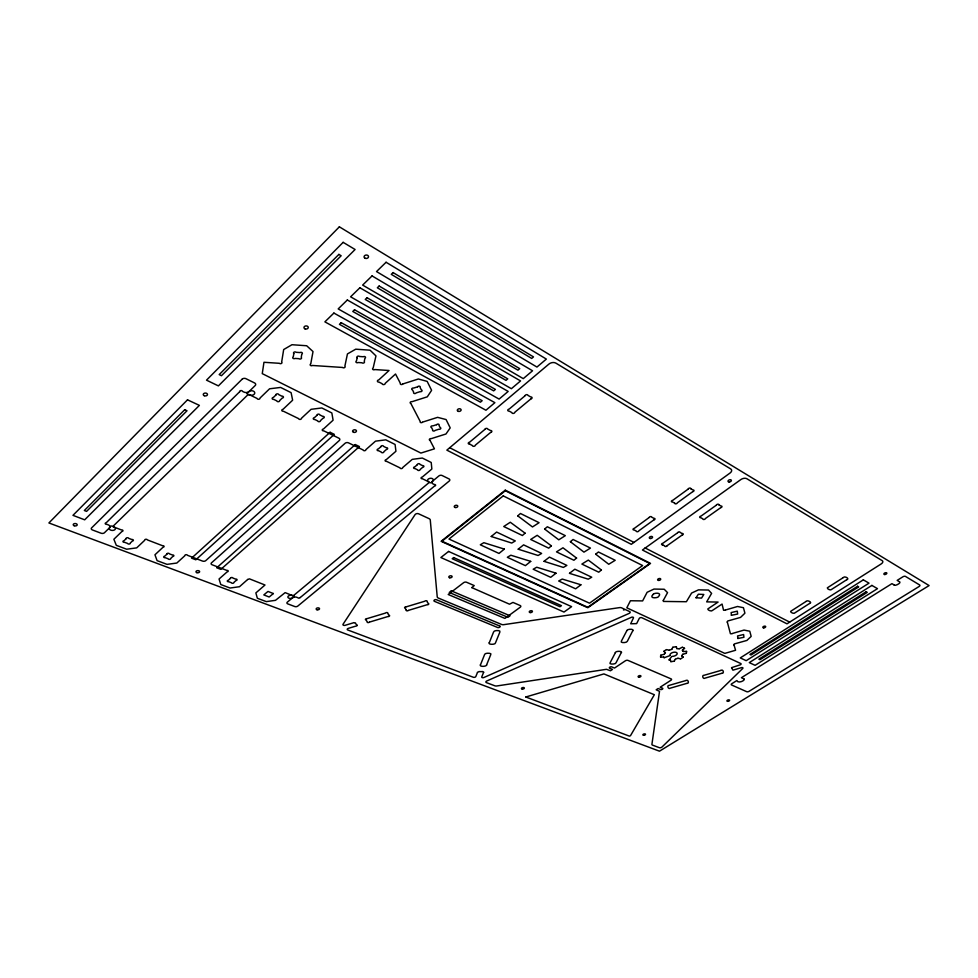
<?xml version="1.0" encoding="UTF-8"?>
<svg xmlns="http://www.w3.org/2000/svg" width="978" height="978" viewBox="0 0 978 978"><rect width="100%" height="100%" fill="white"/><g stroke="black" fill="none" stroke-linecap="round" stroke-linejoin="round"><path stroke-width="1.47" d="M660.517 657.082L660.737 655.248M686.373 653.267L686.642 651.434M310.747 363.902L313.021 351.567L306.676 345.747L291.957 344.721L283.681 349.549L281.664 361.982A1.443 1.027 -1.9 0 1 281.419 363.437A1.443 1.027 -1.9 0 1 279.39 363.303L263.962 362.288L262.263 373.633L420.895 453.071L434.44 448.829L430.014 440.332M480.442 664.93L484.562 654.624C484.354 652.595 492.655 652.864 490.748 654.649L486.579 664.93M489.257 642.815L493.548 632.069C493.511 630.015 501.469 630.003 499.844 632.118L495.504 642.839C495.846 644.734 488.156 644.869 489.049 642.925M671.91 649.221L672.766 647.302M674.38 661.104L675.187 659.331M615.382 652.668L610.15 662.693C608.328 664.588 615.883 664.465 616.018 662.791L621.226 652.681M626.825 630.7L621.372 641.152C619.673 643.169 626.996 642.986 627.338 641.275L632.766 630.749M663.377 600.333L667.546 592.631L664.221 589.245L653.989 589.062L647.118 592.289L642.632 600.908L630.431 600.749L626.812 607.815L724.82 653.39L735.566 650.272L734.013 644.954M805.958 601.409C807.351 599.563 812.73 602.485 809.772 603.45M843.195 577.546C844.625 575.626 849.98 578.731 846.948 579.697M681.654 655.725L682.754 654.306M669.074 659.869L671.788 656.458M664.209 654.245L665.407 652.754M621.556 652.485C622.509 651.091 615.92 650.7 615.284 652.558M682.424 650.187L684.551 648.353M484.844 429.44L469.587 442.215A1.43 0.954 -10.5 0 0 468.266 443.364A1.43 0.954 -10.5 0 0 469.709 444.134M525.052 395.784L509.147 409.097A1.455 0.99 -12.3 0 0 507.765 410.295A1.455 0.99 -12.3 0 0 509.208 411.102L511.91 412.63A1.455 0.978 -12.4 0 0 513.389 413.413A1.455 0.978 -12.4 0 0 514.807 412.264L530.724 399.024M490.54 432.496L475.296 445.198A1.418 0.941 -10.7 0 1 473.914 446.31A1.418 0.941 -10.7 0 1 472.447 445.565L469.709 444.146M480.247 665.04C479.587 666.886 486.029 666.739 486.714 665.077M663.157 600.468L663.439 601.433L686.385 601.727L691.605 593.047L698.475 589.856L708.5 590.04L711.605 593.389L706.654 601.873L718.084 602.069L708.842 608.255C705.321 609.135 711.654 612.424 712.791 610.199L722.07 604.062L723.561 610.248L725.187 610.199M649.16 517.533L634.306 528.364A1.284 0.758 -15.2 0 0 633.023 529.33A1.284 0.758 -15.2 0 0 634.172 529.954L636.36 531.115A1.284 0.758 -15.3 0 0 637.558 531.702A1.284 0.758 -15.3 0 0 638.879 530.761L653.744 519.978M688.182 489.086L672.766 500.32A1.308 0.782 -16.7 0 0 671.421 501.323A1.308 0.782 -16.7 0 0 672.571 501.983L674.734 503.205M692.717 491.677L677.314 502.851A1.308 0.782 -16.8 0 1 675.932 503.829A1.308 0.782 -16.8 0 1 674.759 503.205M633.952 542.399L631.299 544.306L446.848 450.137L548.951 364.048A5.024 3.509 -14.6 0 1 555.956 363.18L730.713 468.951A4.487 2.714 -18.7 0 1 730.028 473.046L633.952 542.399L449.709 447.716M632.986 630.639C634.282 628.695 627.081 628.903 626.727 630.59M677.607 532.778L662.852 543.279A1.259 0.733 -15.8 0 0 661.568 544.233A1.259 0.733 -15.8 0 0 662.668 544.819M716.336 505.186L701.043 516.078A1.284 0.758 -17.2 0 0 699.71 517.056A1.284 0.758 -17.2 0 0 700.81 517.692L702.889 518.866A1.284 0.746 -17.3 0 0 704.038 519.465A1.284 0.746 -17.3 0 0 705.395 518.523L720.688 507.68M667.265 545.59L681.996 535.137M663.842 651.287L666.348 649.636M680.725 658.817L683.206 657.192M805.909 601.556L791.691 610.663C788.219 611.494 794.136 614.783 795.334 612.57L809.527 603.499M843.122 577.705L828.439 587.118C824.882 587.937 830.811 591.409 832.034 589.111L846.703 579.746M731.935 633.72L730.432 633.732L727.326 622.081M685.92 680.443C688.243 678.989 689.551 683.695 687.069 683.414M720.969 670.321C723.28 668.83 724.539 673.659 721.923 673.341M679.282 648.769L682.204 647.289M675.358 659.196L677.815 658.28M664.221 657.729L669.93 655.627M669.355 650.199L671.739 649.343M402.826 383.963L418.352 378.987L427.178 381.408L431.604 390.332L427.3 396.824L412.019 401.689A1.357 0.941 -8.2 0 0 410.552 403.352M422.594 422.105L437.606 417.349L446.078 419.55L450.21 427.887L445.968 434L431.176 438.657A1.308 0.88 -9 0 0 429.733 440.234M367.08 618.622L385.503 613.072A1.247 0.721 -7.7 0 1 387.166 612.595A1.247 0.721 -7.7 0 1 387.777 613.475L388.914 615.15A1.247 0.709 -7.7 0 1 389.476 616.054A1.247 0.709 -7.7 0 1 387.85 616.556L369.488 622.094M406.273 606.812L424.807 601.226A1.247 0.721 -8.8 0 1 426.481 600.749A1.247 0.721 -8.8 0 1 427.056 601.641L428.119 603.353A1.247 0.721 -8.8 0 1 428.645 604.27A1.247 0.721 -8.8 0 1 427.019 604.771L408.535 610.345M725.37 610.052L737.534 606.482L743.439 607.717L744.918 613.194L740.542 617.399L727.718 620.993L727.143 622.02M732.192 633.536L744.038 630.076L749.771 631.226L751.177 636.409L746.899 640.431L734.319 643.94L733.83 644.893M685.774 680.578L669.343 685.321C666.336 684.857 668.292 690.101 670.419 688.121L686.788 683.39M720.823 670.456L704.294 675.223C701.373 674.624 702.925 679.991 705.26 678.072L721.727 673.316M660.896 655.138L664.001 654.368M682.95 654.184L686.214 653.377M670.957 661.678L674.197 661.201M672.95 647.191L676.25 646.715M623.451 609.93L624.123 609.991M660.639 657.155L663.61 657.02M683.304 651.495L686.519 651.36M744.001 678.793C746.043 680.138 738.048 684.099 736.85 680.566L731.899 683.659A1.797 0.88 -15.7 0 0 731.617 684.991L746.679 691.678A1.773 0.868 -15.9 0 0 749.099 691.312L919.051 586.531A1.956 0.978 -20.4 0 0 919.638 584.966L905.506 576.433A1.98 1.002 -20.3 0 0 902.89 576.8L897.156 580.394L899.405 581.751M669.148 659.954L670.321 659.979M899.65 581.727C901.606 582.839 895.432 586.115 894.198 585.174M676.898 648.622L679.038 648.817M678.06 658.255L680.505 658.854M666.568 649.588L669.111 650.236M682.424 647.265L684.551 648.231M743.769 678.818L741.397 677.717L891.936 583.646L894.222 584.978M645.235 548.01L789.674 622.118M662.668 544.844L664.771 545.932A1.259 0.721 -15.9 0 0 665.932 546.506A1.259 0.721 -15.9 0 0 667.24 545.59M682.204 533.56L680.113 532.435A1.284 0.758 -16.4 0 0 677.693 532.607M690.786 488.731L692.95 489.966A1.345 0.807 -17.4 0 1 692.986 491.592M718.891 504.844L720.957 506.029A1.32 0.77 -17.9 0 1 720.969 507.594M663.805 651.409L665.407 652.607M681.654 655.859L683.243 657.069M682.387 650.333L683.133 651.434M406.261 609.942L405.185 608.255A1.271 0.733 -8.2 0 1 406.004 606.812M410.846 403.462L420.222 421.494A1.333 0.905 -8.6 0 0 422.398 422.313M663.769 657.082L664.05 657.705M670.468 660.052L670.798 661.629M676.409 646.764L676.752 648.536M402.63 384.183A1.381 0.966 -7.7 0 1 400.357 383.29L395.528 374.012L385.21 383.352A1.528 1.076 -6.9 0 1 383.792 384.586A1.528 1.076 -6.9 0 1 382.154 383.731L379.036 382.105A1.528 1.076 -6.7 0 1 377.41 381.2A1.528 1.076 -6.7 0 1 378.755 379.941L389.036 370.503L374.782 369.562A1.406 1.002 -6.4 0 1 372.826 369.439A1.406 1.002 -6.4 0 1 373.156 368.021L375.968 355.894L370.051 350.185L355.735 349.183L347.447 353.926L344.867 366.163A1.418 1.015 -4.9 0 1 344.574 367.581A1.418 1.015 -4.9 0 1 342.593 367.459L312.483 365.479A1.43 1.015 -3.4 0 1 310.478 364.097M669.979 655.223A3.716 1.932 -14.8 0 1 673.585 652.277A3.716 1.932 -14.8 0 1 677.155 653.866A3.716 1.932 -14.8 0 1 672.509 656.348M408.364 610.492A1.271 0.721 -8.3 0 1 406.249 609.93M369.329 622.24A1.271 0.721 -7.2 0 1 367.178 621.69L366.041 620.04A1.271 0.721 -7.1 0 1 366.811 618.622M682.204 533.548A1.284 0.746 -16.5 0 1 682.265 535.052M716.434 505.003A1.32 0.782 -17.8 0 1 718.916 504.844M688.267 488.89A1.345 0.807 -17.3 0 1 690.81 488.731M654.013 519.905A1.308 0.782 -15.9 0 0 653.915 518.34L651.727 517.179A1.308 0.782 -15.8 0 0 649.245 517.35M531.03 398.926A1.491 1.015 -13.3 0 0 530.699 396.946L527.998 395.405A1.491 1.027 -13.2 0 0 525.125 395.552M490.846 432.41A1.455 0.978 -11.4 0 0 490.455 430.516L487.741 429.073A1.467 0.978 -11.2 0 0 484.917 429.22M357.288 625.407L356.114 626.164A1.65 0.929 -6.9 0 0 355.234 626.287L348.278 628.389A1.65 0.929 -6.7 0 0 347.251 629.196A1.65 0.929 -6.7 0 0 347.85 630.015L473.34 677.265A1.516 0.807 -10.1 0 0 475.821 676.544L477.325 672.815A1.516 0.807 -10.1 0 0 477.301 672.399L479.196 671.519A1.516 0.807 -10.2 0 0 479.868 671.629L481.824 671.617A1.516 0.807 -10.3 0 0 482.594 671.507L483.878 672.302A1.516 0.807 -10.3 0 0 483.413 672.803L481.775 676.874A1.504 0.795 -10.3 0 0 482.35 677.632A1.504 0.795 -10.3 0 0 483.976 677.473L629.062 613.438A1.98 1.088 -14.2 0 0 629.673 611.58L621.617 607.851A3.142 1.736 -14 0 0 619.465 607.631L503.878 624.649A3.166 1.773 -10.9 0 1 501.616 624.453L438.315 598.047A3.301 1.919 -9.2 0 1 437.227 596.812L430.283 520.1A3.57 2.225 -8.8 0 0 429.085 518.646L418.621 513.805A2.274 1.43 -8.4 0 0 415.063 514.624L343.058 624.233A1.65 0.941 -6.6 0 0 343.425 625.223A1.65 0.941 -6.6 0 0 345.197 625.297L352.875 622.974A1.65 0.941 -6.8 0 0 353.523 622.656L355.503 622.949A1.65 0.941 -6.9 0 0 355.601 623.451L356.444 624.636A1.65 0.929 -6.9 0 0 356.897 624.979L357.288 625.455M273.363 593.548L269.17 597.008L263.803 594.917L267.996 591.433L273.363 593.548M556.005 573.145L536.702 567.228L533.206 569.233L550.7 577.313L555.993 573.255M696.043 597.754L701.544 598.12L703.818 594.465L698.329 594.221L696.043 597.754M569.502 573.352L588.243 579.172L591.727 577.216L574.856 569.208L569.514 573.279M731.397 615.284L737.644 614.05L737.278 611.14L731.141 612.583L731.41 615.248M247.63 579.514L239.488 586.727L230.074 588.022L220.783 584.538L219.06 579L227.202 571.824A1.235 0.733 -2.7 0 0 228.204 570.944A1.235 0.733 -2.7 0 0 226.774 570.394L212.092 564.758A2.323 1.381 -2.3 0 1 211.492 562.851L345.063 443.303A2.457 1.65 -5.6 0 1 348.523 442.863L363.229 450.014A1.32 0.88 -6.3 0 0 364.66 450.711A1.32 0.88 -6.3 0 0 365.845 449.672L375.491 441.164L385.797 439.843L395.088 444.464L395.931 451.274L386.286 459.623A1.296 0.856 -7.2 0 0 385.112 460.638A1.296 0.856 -7.2 0 0 386.518 461.323L400.1 467.924A1.284 0.844 -7.8 0 0 401.481 468.584A1.284 0.844 -7.8 0 0 402.655 467.582L412.288 459.354L422.337 458.046L431.225 462.484L431.848 469.037L422.227 477.117A1.271 0.819 -8.6 0 0 421.053 478.095A1.271 0.819 -8.6 0 0 422.398 478.743L429.342 482.117A1.259 0.819 -8.9 0 0 430.675 482.765A1.259 0.819 -8.9 0 0 431.848 481.787L438.853 475.956A2.335 1.516 -9.3 0 1 442.142 475.528L449.036 478.927A2.335 1.504 -9.5 0 1 449.208 481.054L297.764 606.103A2.176 1.259 -5.1 0 1 294.733 606.519L287.789 603.891A2.188 1.259 -4.9 0 1 287.349 602.142L294.317 596.348L285.148 592.619L275.49 600.333L266.285 601.617L257.361 598.267L255.869 592.912L265.001 585.015L249.463 578.854L247.63 579.477M653.365 594.208C649.025 598.023 654.722 598.365 657.864 597.228C663.231 592.46 654.954 592.582 653.365 594.159M580.895 584.758L562.24 579.062L558.695 581.005L575.626 588.817L580.883 584.856M737.852 638.5L743.94 637.289L743.61 634.526L737.571 635.969L737.864 638.463M491.237 536.506L511.726 543.047L515.308 540.944L496.628 532.069L491.237 536.47M517.741 515.858L532.484 526.946L539.086 522.692L520.467 513.499L517.741 515.858M731.581 667.656L732.925 670.174L741.336 667.668A1.443 0.721 -16.1 0 1 742.73 667.717A1.443 0.721 -16.1 0 1 742.681 668.536L661.959 747.07A1.699 0.795 -13.8 0 1 659.306 747.669L652.57 745.138A2.69 1.271 -13.7 0 1 651.923 744.307L659.514 691.336L656.152 689.796L658.157 688.512L660.48 689.478A1.357 0.685 -14.3 0 0 662.35 689.197A1.357 0.685 -14.3 0 0 662.485 688.182L660.162 687.216L670.932 680.272A1.834 0.929 -14.5 0 0 671.128 678.903L627.998 660.407A1.883 0.978 -13.8 0 0 625.394 660.786L614.514 668.06L611.715 666.886A1.406 0.733 -13.3 0 0 609.771 667.179A1.406 0.733 -13.3 0 0 609.685 668.243L612.485 669.417L610.455 670.774L606.519 669.307L496.971 685.945A2.983 1.565 -10.6 0 1 494.844 685.798L486.445 682.632A1.907 1.002 -10.4 0 1 486.799 680.969L631.323 617.338A1.553 0.844 -14.2 0 1 632.962 617.191A1.553 0.844 -14.2 0 1 633.402 618.023L630.688 623.781L636.617 623.622L639.233 618.475A1.54 0.844 -14.4 0 1 641.8 617.717L740.811 663.549A1.443 0.721 -16.1 0 1 739.906 664.942L731.581 667.656M525.076 533.157L522.399 535.504L503.731 526.531L510.296 522.252L525.076 533.157M504.33 549.098L499.012 553.438L480.284 544.795L483.841 542.692L504.33 549.098M525.846 697.008L629.416 736.141L630.492 735.676L654.343 694.722L603.915 673.915L525.846 696.984M471.836 587.631L509.526 604.208L512.973 602.411L520.21 605.553A2.042 1.161 -11.4 0 1 520.247 607.216L504.917 618.426L448.193 594.49L463.621 582.68A2.115 1.235 -9.9 0 1 466.579 582.265L474.244 585.59L471.836 587.57M518.218 549.196L538.096 555.492L541.641 553.438L523.597 544.868L518.218 549.159M544.636 529.074L558.78 539.807L565.333 535.663L547.35 526.775L544.648 529.012M551.384 545.858L548.707 548.145L530.675 539.477L537.203 535.308L551.384 545.858M530.712 561.396L525.406 565.639L507.313 557.277L510.846 555.223L530.712 561.36M300.295 597.509L298.926 598.255L296.799 597.277A3.105 1.797 -5 0 0 292.459 597.888A2.714 1.577 -4.8 0 1 288.865 598.169A2.714 1.577 -4.8 0 1 288.314 596.115A2.714 1.577 -4.8 0 1 291.786 595.357A1.736 1.015 -4.9 0 0 294.195 595.027L428.315 483.205A1.834 1.186 -8.8 0 0 428.144 481.543A2.897 1.87 -8.9 0 1 428.401 479.012A2.897 1.87 -8.9 0 1 432.215 478.548A2.897 1.87 -8.9 0 1 432.851 480.956A3.301 2.127 -9.1 0 0 433.132 483.963L434.281 484.526A1.259 0.807 -9.1 0 1 435.601 485.161A1.259 0.807 -9.1 0 1 434.428 486.139L300.295 597.509M544.061 561.348L563.365 567.423L566.885 565.418L549.428 557.13L544.074 561.274M570.37 541.726L583.964 552.13L590.467 548.083L573.084 539.489L570.382 541.665M576.592 558.022L573.915 560.247L556.482 551.873L562.961 547.802L576.58 558.083M595.7 554.184L608.744 564.257L615.211 560.296L598.414 551.995L595.7 554.184M601.397 570.003L598.732 572.179L581.873 564.074L588.316 560.101L601.397 570.003M293.828 353.62L293.278 356.823A1.443 1.039 -2.5 0 0 293.033 358.29A1.443 1.039 -2.5 0 0 295.063 358.425L298.962 358.681A1.443 1.027 -2.8 0 0 300.979 358.816A1.443 1.027 -2.8 0 0 301.236 357.361L301.811 354.17A1.443 1.039 -2.7 0 0 302.068 352.703A1.443 1.039 -2.7 0 0 300.038 352.569L296.114 352.3A1.455 1.039 -2.4 0 0 294.072 352.153A1.455 1.039 -2.4 0 0 293.828 353.62M357.166 357.789L356.481 360.943A1.418 1.015 -5.5 0 0 356.175 362.373A1.418 1.015 -5.5 0 0 358.144 362.508L361.946 362.765A1.418 1.015 -5.8 0 0 363.914 362.899A1.418 1.015 -5.8 0 0 364.232 361.469L364.928 358.315A1.418 1.015 -5.8 0 0 365.259 356.884A1.418 1.015 -5.8 0 0 363.278 356.75L359.464 356.481A1.418 1.015 -5.6 0 0 357.483 356.347A1.418 1.015 -5.6 0 0 357.166 357.789M339.366 226.823L48.9 522.961L659.478 751.177L929.1 585.565L339.366 226.823M343.144 242.336L206.505 380.161L218.4 385.894L355.087 249.5L343.144 242.336M187.507 399.831L72.959 515.345L84.683 519.819L199.39 405.381L187.507 399.831M338.877 254.39L219.182 374.611L221.456 375.723L341.163 255.747L338.877 254.39M184.744 409.709L84.34 510.504L86.59 511.372L187.006 410.76L184.744 409.709M242.202 379.134L91.614 527.888A2.506 1.504 1.7 0 0 92.482 529.978L101.027 533.206A2.494 1.491 1.4 0 0 104.438 532.753L110.318 527.008A1.345 0.819 1.2 0 1 111.321 526.042A1.345 0.819 1.2 0 1 112.935 526.665L121.333 529.893A1.333 0.807 0.9 0 1 122.935 530.504A1.333 0.807 0.9 0 1 121.944 531.47L113.876 539.257L116.296 545.333L126.663 549.22L136.688 547.876L144.768 540.223A1.308 0.795 0 0 1 145.771 539.281A1.308 0.795 0 0 1 147.336 539.88L162.519 545.712A1.296 0.782 -0.5 0 1 164.059 546.299A1.296 0.782 -0.5 0 1 163.057 547.228L154.952 554.783L157.091 560.639L167.03 564.367L176.822 563.047L184.94 555.626A1.271 0.758 -1.4 0 1 185.942 554.709A1.271 0.758 -1.4 0 1 187.434 555.284L202.507 561.066A2.335 1.394 -1.9 0 0 205.747 560.639L339.293 440.516A2.482 1.663 -5.2 0 0 338.889 438.193L323.767 430.846A1.357 0.917 -4.6 0 1 322.251 430.112A1.357 0.917 -4.6 0 1 323.425 429.036L333.095 420.198L331.835 412.948L321.823 407.96L311.077 409.317L301.407 418.315A1.381 0.941 -3.5 0 1 300.234 419.415A1.381 0.941 -3.5 0 1 298.681 418.657L283.388 411.225A1.394 0.954 -2.7 0 1 281.798 410.467A1.394 0.954 -2.7 0 1 282.984 409.354L292.642 400.198L291.102 392.655L280.613 387.435L269.573 388.792L259.916 398.132A1.418 0.978 -1.5 0 1 258.742 399.269A1.418 0.978 -1.5 0 1 257.128 398.474L248.632 394.354A1.43 0.99 -1 0 1 246.994 393.559A1.43 0.99 -1 0 1 248.167 392.41L255.197 385.54A2.653 1.858 -1 0 0 254.598 382.96L245.93 378.682A2.677 1.87 -0.6 0 0 242.202 379.134M239.671 391.726L106.247 522.729A1.357 0.819 1.4 0 0 105.257 523.707A1.357 0.819 1.4 0 0 106.895 524.33L108.313 524.88A3.533 2.139 1.4 0 1 109.487 527.827A3.081 1.858 1.2 0 0 110.844 530.174A3.081 1.858 1.2 0 0 114.842 529.685A3.081 1.858 1.2 0 0 114.402 527.228A1.956 1.186 1.1 0 1 113.754 525.577L247.214 395.43A2.078 1.43 -1.1 0 1 250.111 395.075A3.264 2.262 -1.1 0 0 254.268 394.158A3.264 2.262 -1.1 0 0 253.51 391.2A3.264 2.262 -1.1 0 0 249.17 391.432A3.753 2.604 -0.8 0 1 243.938 392.08L242.495 391.383A1.43 0.99 -0.7 0 0 240.845 390.577A1.43 0.99 -0.7 0 0 239.671 391.726M333.901 313.07L324.879 321.86L485.944 410.234L494.88 402.667L333.901 313.07M347.337 299.989L338.18 308.914L499.11 399.085L508.169 391.42L347.337 299.989M359.892 287.764L350.601 296.811L511.384 388.694L520.553 380.931L359.892 287.764M372.056 275.918L362.642 285.087L523.267 378.633L532.545 370.784L372.056 275.918M386.078 262.263L376.518 271.566L536.946 367.056L546.36 359.085L386.078 262.263M341.163 322.679L339.439 324.341L480.455 402.166L482.166 400.699L341.163 322.679M354.537 309.769L352.789 311.469L493.682 390.87L495.418 389.403L354.537 309.769M367.031 297.728L365.259 299.439L506.005 380.356L507.765 378.853L367.031 297.728M379.134 286.041L377.337 287.776L517.949 370.161L519.734 368.645L379.134 286.041M393.095 272.581L391.273 274.341L531.702 358.437L533.499 356.897L393.095 272.581M126.138 538.682L123.974 540.761A1.32 0.795 0.6 0 0 122.983 541.702A1.32 0.795 0.6 0 0 124.573 542.301L127.629 543.45A1.32 0.782 0.5 0 0 129.206 544.049A1.32 0.782 0.5 0 0 130.196 543.108L132.36 541.054A1.32 0.795 0.4 0 0 133.35 540.101A1.32 0.795 0.4 0 0 131.761 539.501L128.705 538.34A1.32 0.795 0.6 0 0 127.116 537.729A1.32 0.795 0.6 0 0 126.138 538.682M275.943 394.99L273.351 397.471A1.406 0.978 -2.1 0 0 272.165 398.608A1.406 0.978 -2.1 0 0 273.767 399.391L276.86 400.907A1.406 0.966 -2.4 0 0 278.449 401.689A1.406 0.966 -2.4 0 0 279.635 400.564L282.226 398.083A1.406 0.978 -2.5 0 0 283.424 396.946A1.406 0.978 -2.5 0 0 281.823 396.163L278.73 394.635A1.418 0.978 -2.2 0 0 277.129 393.841A1.418 0.978 -2.2 0 0 275.943 394.99M166.883 554.184L164.707 556.201A1.284 0.77 -0.8 0 0 163.717 557.118A1.284 0.77 -0.8 0 0 165.233 557.692L168.167 558.793A1.284 0.758 -0.9 0 0 169.683 559.367A1.284 0.758 -0.9 0 0 170.673 558.462L172.837 556.458A1.284 0.77 -1 0 0 173.839 555.541A1.284 0.77 -1 0 0 172.324 554.966L169.39 553.854A1.284 0.77 -0.8 0 0 167.874 553.267A1.284 0.77 -0.8 0 0 166.883 554.184M317.055 415.247L314.451 417.643A1.369 0.941 -4.1 0 0 313.278 418.743A1.369 0.941 -4.1 0 0 314.806 419.489L317.752 420.931A1.369 0.929 -4.3 0 0 319.28 421.677A1.369 0.929 -4.3 0 0 320.466 420.589L323.058 418.205A1.369 0.941 -4.4 0 0 324.244 417.105A1.369 0.941 -4.4 0 0 322.716 416.359L319.769 414.904A1.369 0.941 -4.2 0 0 318.241 414.146A1.369 0.941 -4.2 0 0 317.055 415.247M330.075 432.288L191.578 558.145L195.832 559.783L334.342 434.366L330.075 432.288M355.295 444.562L216.713 567.79L220.845 569.367L359.439 446.579L355.295 444.562M230.478 578.389L228.29 580.296A1.222 0.721 -2.9 0 0 227.299 581.164A1.222 0.721 -2.9 0 0 228.718 581.714L231.456 582.741A1.222 0.721 -3 0 0 232.874 583.279A1.222 0.721 -3 0 0 233.864 582.411L236.053 580.516A1.222 0.721 -3.1 0 0 237.043 579.636A1.222 0.721 -3.1 0 0 235.625 579.098L232.898 578.059A1.235 0.721 -3 0 0 231.468 577.521A1.235 0.721 -3 0 0 230.478 578.389M380.894 446.701L378.303 448.963A1.308 0.868 -6.9 0 0 377.117 450.002A1.308 0.868 -6.9 0 0 378.547 450.699L381.273 452.044A1.308 0.868 -7.1 0 0 382.691 452.728A1.308 0.868 -7.1 0 0 383.877 451.702L386.469 449.44A1.308 0.868 -7.2 0 0 387.655 448.413A1.308 0.868 -7.2 0 0 386.237 447.716L383.498 446.359A1.32 0.88 -7 0 0 382.08 445.662A1.32 0.88 -7 0 0 380.894 446.701M417.374 464.672L414.782 466.873A1.284 0.844 -8.3 0 0 413.608 467.875A1.284 0.844 -8.3 0 0 414.965 468.535L417.582 469.819A1.284 0.831 -8.5 0 0 418.939 470.479A1.284 0.831 -8.5 0 0 420.124 469.489L422.704 467.301A1.284 0.844 -8.6 0 0 423.89 466.298A1.284 0.844 -8.6 0 0 422.533 465.638L419.917 464.342A1.284 0.844 -8.5 0 0 418.56 463.67A1.284 0.844 -8.5 0 0 417.374 464.672M505.271 490.161L441.102 541.311L587.815 607.741L650.541 563.401L505.271 490.161M505.345 490.736L441.97 541.225L587.79 607.289L649.747 563.487L505.345 490.736M503.267 495.895L448.975 539.049L589.514 603.181L642.632 565.553L503.267 495.895M448.584 551.445L440.858 557.533L564.013 612.057L571.617 606.641L448.584 551.445M453.658 557.582L452.178 558.731L560.003 606.727L561.458 605.675L453.658 557.582M451.347 590.859L449.257 592.46L507.949 617.314L510.027 615.785L451.347 590.859M645.101 548.108L642.436 550.015L786.984 623.83L881.117 563.976A4.034 2.103 -20.2 0 0 882.205 560.651L746.886 478.743A4.438 2.641 -18.9 0 0 740.859 479.562L645.101 548.108M863.33 579.856L740.273 657.913L746.19 660.688L869.002 583.157L863.33 579.856M857.62 586.262L749.906 654.465L751.031 654.991L858.708 586.886L857.62 586.262M871.887 585.419L749.282 662.607L755.114 665.333L877.486 588.658L871.887 585.419M866.178 591.751L758.855 659.184L759.967 659.71L867.254 592.362L866.178 591.751M417.655 386.799L413.67 388.07A1.369 0.954 -8.2 0 0 411.86 388.645A1.369 0.954 -8.2 0 0 412.484 389.88L413.706 392.264A1.357 0.954 -8.3 0 0 414.33 393.498A1.357 0.954 -8.3 0 0 416.139 392.911L420.112 391.652A1.357 0.954 -8.6 0 0 421.921 391.078A1.357 0.954 -8.6 0 0 421.298 389.843L420.1 387.459A1.369 0.954 -8.5 0 0 419.476 386.212A1.369 0.954 -8.5 0 0 417.655 386.799M436.616 424.696L432.765 425.907A1.32 0.892 -9 0 0 431.005 426.457A1.32 0.892 -9 0 0 431.591 427.618L432.728 429.843A1.32 0.892 -9.1 0 0 433.315 430.992A1.32 0.892 -9.1 0 0 435.076 430.43L438.914 429.22A1.32 0.892 -9.3 0 0 440.662 428.67A1.32 0.892 -9.3 0 0 440.088 427.52L438.963 425.296A1.32 0.892 -9.3 0 0 438.376 424.134A1.32 0.892 -9.3 0 0 436.616 424.696M499.648 625.981L436.543 599.759A1.565 0.905 -9.1 0 0 434.342 600.064A1.565 0.905 -9.1 0 0 434.476 601.348L497.594 627.485A1.504 0.844 -10.8 0 0 499.697 627.179A1.504 0.844 -10.8 0 0 499.648 625.981M650.333 538.511A1.675 0.978 -15.6 0 0 652.546 537.032A1.675 0.978 -15.6 0 0 649.918 536.861A1.675 0.978 -15.6 0 0 650.333 538.511M729.099 481.983A1.748 1.051 -18.5 0 0 731.348 480.32A1.748 1.051 -18.5 0 0 728.598 480.235A1.748 1.051 -18.5 0 0 729.099 481.983M522.289 689.099A1.479 0.77 -11.2 0 0 524.355 688.035A1.479 0.77 -11.2 0 0 522.081 687.779A1.479 0.77 -11.2 0 0 522.289 689.099M727.718 701.336A1.394 0.672 -15.5 0 0 729.612 700.236A1.394 0.672 -15.5 0 0 727.485 700.187A1.394 0.672 -15.5 0 0 727.718 701.336M196.847 572.643A1.822 1.076 -1.9 0 0 199.622 571.678A1.822 1.076 -1.9 0 0 196.92 570.773A1.822 1.076 -1.9 0 0 196.847 572.643M305.014 328.865A2.152 1.577 -2.6 0 0 308.253 327.459A2.152 1.577 -2.6 0 0 305.05 326.139A2.152 1.577 -2.6 0 0 305.014 328.865M458.45 411.396A1.944 1.333 -10.2 0 0 461.115 409.758A1.944 1.333 -10.2 0 0 458.059 409.134A1.944 1.333 -10.2 0 0 458.45 411.396M317.08 609.771A1.699 0.978 -5.7 0 0 319.537 608.683A1.699 0.978 -5.7 0 0 316.933 608.084A1.699 0.978 -5.7 0 0 317.08 609.771M449.697 577.766A1.675 0.99 -9.5 0 0 452.117 576.555A1.675 0.99 -9.5 0 0 449.55 576.054A1.675 0.99 -9.5 0 0 449.697 577.766M530.174 612.558A1.589 0.892 -11.7 0 0 532.423 611.348A1.589 0.892 -11.7 0 0 529.966 611.005A1.589 0.892 -11.7 0 0 530.174 612.558M638.903 677.167A1.455 0.746 -13.9 0 0 640.932 676.055A1.455 0.746 -13.9 0 0 638.695 675.896A1.455 0.746 -13.9 0 0 638.903 677.167M763.732 627.852A1.504 0.77 -17 0 0 765.688 626.556A1.504 0.77 -17 0 0 763.353 626.568A1.504 0.77 -17 0 0 763.732 627.852M455.198 507.496A1.785 1.125 -9.8 0 0 457.777 506.176A1.785 1.125 -9.8 0 0 455.051 505.553A1.785 1.125 -9.8 0 0 455.198 507.496M658.573 580.419A1.601 0.905 -15.3 0 0 660.712 579.049A1.601 0.905 -15.3 0 0 658.194 578.915A1.601 0.905 -15.3 0 0 658.573 580.419M884.797 574.526A1.565 0.807 -20.1 0 0 886.826 573.084A1.565 0.807 -20.1 0 0 884.405 573.194A1.565 0.807 -20.1 0 0 884.797 574.526M643.622 735.273A1.357 0.648 -13.6 0 0 645.517 734.27A1.357 0.648 -13.6 0 0 643.426 734.16A1.357 0.648 -13.6 0 0 643.622 735.273M74.169 525.736A1.993 1.198 2.3 0 0 77.213 524.831A1.993 1.198 2.3 0 0 74.279 523.658A1.993 1.198 2.3 0 0 74.169 525.736M365.246 258.314A2.225 1.724 -5.3 0 0 368.523 256.627A2.225 1.724 -5.3 0 0 365.136 255.319A2.225 1.724 -5.3 0 0 365.246 258.314M204.268 395.723A2.115 1.443 0.7 0 0 207.483 394.55A2.115 1.443 0.7 0 0 204.378 393.217A2.115 1.443 0.7 0 0 204.268 395.723M353.596 432.325A1.956 1.32 -5.8 0 0 356.469 430.956A1.956 1.32 -5.8 0 0 353.486 430.039A1.956 1.32 -5.8 0 0 353.596 432.325"/></g></svg>
